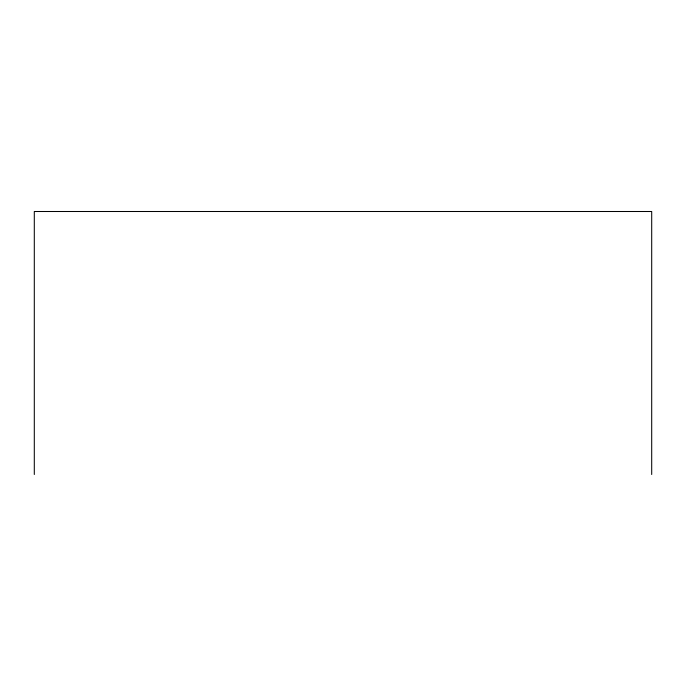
<?xml version="1.0" encoding="UTF-8"?>
<svg xmlns="http://www.w3.org/2000/svg" width="686" height="686" viewBox="0 0 686 686"><rect width="100%" height="100%" fill="white"/><g stroke="black" fill="none" stroke-linecap="round" stroke-linejoin="round"><path stroke-width="1.03" d="M651.7 474.498L651.7 211.502L34.3 211.502L34.3 474.498"/></g></svg>
